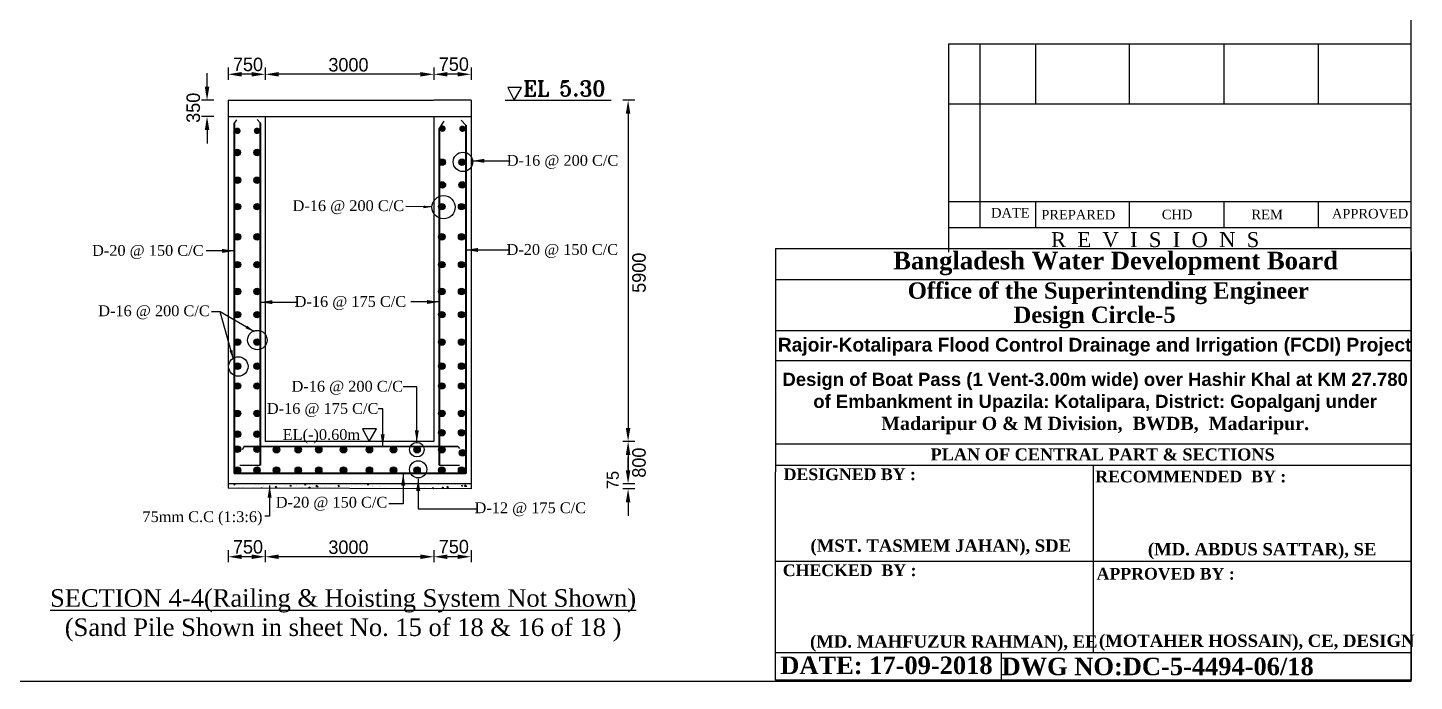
# Model space of a CAD drawing. Extents: x -1206532 to 786809, y -4288605 to 172932.
# Drawn here: x -549675 to -498317, y -4274386 to -4250156 of the extents above; entities that cross this region are included whole.
import ezdxf

# ---------------------------------------------------------------- set-up
doc = ezdxf.new("R2010")
doc.units = 0
doc.header["$LTSCALE"] = 300
doc.header["$MEASUREMENT"] = 0
doc.layers.get('0').update_dxf_attribs({"linetype": 'CONTINUOUS'})
doc.layers.get('DEFPOINTS').update_dxf_attribs({"linetype": 'CONTINUOUS'})
for name, color, linetype, lineweight in [('Left Bank Profile', 7, 'CONTINUOUS', 25), ('Other line', 7, 'CONTINUOUS', 15), ('Text 20', 7, 'CONTINUOUS', 15)]:
    doc.layers.add(name, color=color, linetype=linetype, lineweight=lineweight)
doc.layers.add('LINE', color=7, linetype='CONTINUOUS')
doc.styles.add('Arial-200', font='ARIAL_0.TTF')
doc.styles.add('BIG', font='ROMANT.SHX')
doc.dimstyles.new('3', dxfattribs={"dimtxt": 225, "dimasz": 350, "dimexe": 100, "dimexo": 25, "dimgap": 9, "dimtad": 0, "dimdec": 0, "dimzin": 0, "dimdsep": 46, "dimtxsty": 'Standard', "dimcen": 0, "dimclrd": 5, "dimclre": 6, "dimclrt": 1, "dimadec": 0, "dimazin": 0, "dimtfac": 1, "dimtdec": 0, "dimtofl": 0, "dimtmove": 2, "dimatfit": 3, "dimfxl": 1, "dimtolj": 1, "dimtzin": 0, "dimarcsym": 0})
doc.dimstyles.new('ISO-25', dxfattribs={"dimtxt": 2.5, "dimasz": 2.5, "dimexe": 1.25, "dimexo": 0.625, "dimtad": 1, "dimtxsty": 'Standard', "dimcen": 2.5, "dimadec": 0, "dimazin": 0, "dimtfac": 1, "dimtmove": 0, "dimatfit": 3, "dimfxl": 1, "dimarcsym": 0})

# ---------------------------------------------------------------- blocks, each defined once
blk = doc.blocks.new('*D675')
at = {"layer": 'DEFPOINTS', "color": 0, "lineweight": 30}
for p in [(-534631, -4269226), (-540881, -4269434), (-540881, -4269769)]:
    blk.add_point(p, dxfattribs=at)
at = {"layer": 'LINE', "color": 7, "lineweight": -2}
for p, q in [((-540881, -4269519), (-540881, -4269969)), ((-535131, -4269769), (-540381, -4269769)), ((-534631, -4269519), (-534631, -4269969))]:
    blk.add_line(p, q, dxfattribs=at)
at = {"layer": 'LINE', "color": 7, "lineweight": 30}
for points in [[(-540381, -4269686), (-540381, -4269852), (-540881, -4269769)], [(-535131, -4269686), (-535131, -4269852), (-534631, -4269769)]]:
    blk.add_solid(points, dxfattribs=at)
at = {"layer": 'LINE', "color": 7, "lineweight": 30, "insert": (-537796, -4269419), "char_height": 500, "attachment_point": 5}
blk.add_mtext('\\A1;3000', dxfattribs=at)
blk = doc.blocks.new('*D676')
at = {"layer": 'DEFPOINTS', "color": 0, "lineweight": 30}
for p in [(-534631, -4269226), (-533256, -4269336), (-534631, -4269769)]:
    blk.add_point(p, dxfattribs=at)
at = {"layer": 'LINE', "color": 7, "lineweight": -2}
for p, q in [((-534631, -4269519), (-534631, -4269969)), ((-533756, -4269769), (-534131, -4269769)), ((-533256, -4269519), (-533256, -4269969))]:
    blk.add_line(p, q, dxfattribs=at)
at = {"layer": 'LINE', "color": 7, "lineweight": 30}
for points in [[(-534131, -4269686), (-534131, -4269852), (-534631, -4269769)], [(-533756, -4269686), (-533756, -4269852), (-533256, -4269769)]]:
    blk.add_solid(points, dxfattribs=at)
at = {"layer": 'LINE', "color": 7, "lineweight": 30, "insert": (-533892, -4269397), "char_height": 500, "attachment_point": 5}
blk.add_mtext('\\A1;750', dxfattribs=at)
blk = doc.blocks.new('*D677')
at = {"layer": 'DEFPOINTS', "color": 0, "lineweight": 30}
for p in [(-542256, -4269434), (-542256, -4269769), (-540881, -4269434)]:
    blk.add_point(p, dxfattribs=at)
at = {"layer": 'LINE', "color": 7, "lineweight": -2}
for p, q in [((-542256, -4269519), (-542256, -4269969)), ((-541381, -4269769), (-541756, -4269769)), ((-540881, -4269519), (-540881, -4269969))]:
    blk.add_line(p, q, dxfattribs=at)
at = {"layer": 'LINE', "color": 7, "lineweight": 30}
for points in [[(-541756, -4269686), (-541756, -4269852), (-542256, -4269769)], [(-541381, -4269686), (-541381, -4269852), (-540881, -4269769)]]:
    blk.add_solid(points, dxfattribs=at)
at = {"layer": 'LINE', "color": 7, "lineweight": 30, "insert": (-541517, -4269406), "char_height": 500, "attachment_point": 5}
blk.add_mtext('\\A1;750', dxfattribs=at)
blk = doc.blocks.new('*D678')
at = {"layer": 'DEFPOINTS', "color": 0, "lineweight": 30}
for p in [(-527184, -4265494), (-527437, -4267066), (-527182, -4267066)]:
    blk.add_point(p, dxfattribs=at)
at = {"layer": 'LINE', "color": 7, "lineweight": -2}
for p, q in [((-527189, -4265494), (-527637, -4265494)), ((-527437, -4265994), (-527437, -4266566)), ((-527187, -4267066), (-527637, -4267066))]:
    blk.add_line(p, q, dxfattribs=at)
at = {"layer": 'LINE', "color": 7, "lineweight": 30}
for points in [[(-527521, -4265994), (-527354, -4265994), (-527437, -4265494)], [(-527521, -4266566), (-527354, -4266566), (-527437, -4267066)]]:
    blk.add_solid(points, dxfattribs=at)
at = {"layer": 'LINE', "color": 7, "lineweight": 30, "insert": (-527031, -4266281), "char_height": 500, "attachment_point": 5, "rotation": 90}
blk.add_mtext('\\A1;800', dxfattribs=at)
blk = doc.blocks.new('*D679')
at = {"layer": 'DEFPOINTS', "color": 0, "lineweight": 30}
for p in [(-527437, -4267066), (-527182, -4267066), (-527161, -4267253)]:
    blk.add_point(p, dxfattribs=at)
at = {"layer": 'LINE', "color": 7, "lineweight": -2}
for p, q in [((-527437, -4266566), (-527437, -4266066)), ((-527187, -4267066), (-527637, -4267066)), ((-527187, -4267253), (-527637, -4267253)), ((-527437, -4267753), (-527437, -4268253))]:
    blk.add_line(p, q, dxfattribs=at)
at = {"layer": 'LINE', "color": 7, "lineweight": 30}
for points in [[(-527521, -4266566), (-527354, -4266566), (-527437, -4267066)], [(-527521, -4267753), (-527354, -4267753), (-527437, -4267253)]]:
    blk.add_solid(points, dxfattribs=at)
at = {"layer": 'LINE', "color": 7, "lineweight": 30, "insert": (-528005, -4266923), "char_height": 450, "attachment_point": 5, "rotation": 90}
blk.add_mtext('\\A1;75', dxfattribs=at)
blk = doc.blocks.new('*D680')
at = {"layer": 'DEFPOINTS', "color": 0, "lineweight": 30}
for p in [(-526276, -4252844), (-527437, -4265494), (-527182, -4265494)]:
    blk.add_point(p, dxfattribs=at)
at = {"layer": 'LINE', "color": 7, "lineweight": -2}
for p, q in [((-527187, -4252844), (-527637, -4252844)), ((-527437, -4253344), (-527437, -4264994)), ((-527187, -4265494), (-527637, -4265494))]:
    blk.add_line(p, q, dxfattribs=at)
at = {"layer": 'LINE', "color": 7, "lineweight": 30}
for points in [[(-527521, -4253344), (-527354, -4253344), (-527437, -4252844)], [(-527521, -4264994), (-527354, -4264994), (-527437, -4265494)]]:
    blk.add_solid(points, dxfattribs=at)
at = {"layer": 'LINE', "color": 7, "lineweight": 30, "insert": (-527031, -4259241), "char_height": 500, "attachment_point": 5, "rotation": 90}
blk.add_mtext('\\A1;5900', dxfattribs=at)
blk = doc.blocks.new('*D681')
at = {"layer": 'DEFPOINTS', "color": 0, "lineweight": 30}
for p in [(-534631, -4251340), (-540881, -4251548), (-540881, -4251883)]:
    blk.add_point(p, dxfattribs=at)
at = {"layer": 'LINE', "color": 7, "lineweight": -2}
for p, q in [((-540881, -4251633), (-540881, -4252083)), ((-535131, -4251883), (-540381, -4251883)), ((-534631, -4251633), (-534631, -4252083))]:
    blk.add_line(p, q, dxfattribs=at)
at = {"layer": 'LINE', "color": 7, "lineweight": 30}
for points in [[(-540381, -4251800), (-540381, -4251966), (-540881, -4251883)], [(-535131, -4251800), (-535131, -4251966), (-534631, -4251883)]]:
    blk.add_solid(points, dxfattribs=at)
at = {"layer": 'LINE', "color": 7, "lineweight": 30, "insert": (-537796, -4251533), "char_height": 500, "attachment_point": 5}
blk.add_mtext('\\A1;3000', dxfattribs=at)
blk = doc.blocks.new('*D682')
at = {"layer": 'DEFPOINTS', "color": 0, "lineweight": 30}
for p in [(-534631, -4251340), (-534631, -4251883), (-533256, -4251449)]:
    blk.add_point(p, dxfattribs=at)
at = {"layer": 'LINE', "color": 7, "lineweight": -2}
for p, q in [((-534631, -4251633), (-534631, -4252083)), ((-533756, -4251883), (-534131, -4251883)), ((-533256, -4251633), (-533256, -4252083))]:
    blk.add_line(p, q, dxfattribs=at)
at = {"layer": 'LINE', "color": 7, "lineweight": 30}
for points in [[(-534131, -4251800), (-534131, -4251966), (-534631, -4251883)], [(-533756, -4251800), (-533756, -4251966), (-533256, -4251883)]]:
    blk.add_solid(points, dxfattribs=at)
at = {"layer": 'LINE', "color": 7, "lineweight": 30, "insert": (-533892, -4251510), "char_height": 500, "attachment_point": 5}
blk.add_mtext('\\A1;750', dxfattribs=at)
blk = doc.blocks.new('*D683')
at = {"layer": 'DEFPOINTS', "color": 0, "lineweight": 30}
for p in [(-542256, -4251548), (-542256, -4251883), (-540881, -4251548)]:
    blk.add_point(p, dxfattribs=at)
at = {"layer": 'LINE', "color": 7, "lineweight": -2}
for p, q in [((-542256, -4251633), (-542256, -4252083)), ((-541381, -4251883), (-541756, -4251883)), ((-540881, -4251633), (-540881, -4252083))]:
    blk.add_line(p, q, dxfattribs=at)
at = {"layer": 'LINE', "color": 7, "lineweight": 30}
for points in [[(-541756, -4251800), (-541756, -4251966), (-542256, -4251883)], [(-541381, -4251800), (-541381, -4251966), (-540881, -4251883)]]:
    blk.add_solid(points, dxfattribs=at)
at = {"layer": 'LINE', "color": 7, "lineweight": 30, "insert": (-541517, -4251520), "char_height": 500, "attachment_point": 5}
blk.add_mtext('\\A1;750', dxfattribs=at)
blk = doc.blocks.new('*D863')
at = {"layer": 'DEFPOINTS', "color": 0, "lineweight": 30}
for p in [(-543033, -4252844), (-542764, -4252844), (-542764, -4253448)]:
    blk.add_point(p, dxfattribs=at)
at = {"layer": 'LINE', "color": 7, "lineweight": -2}
for p, q in [((-543033, -4252344), (-543033, -4251844)), ((-542783, -4252844), (-543233, -4252844)), ((-542783, -4253448), (-543233, -4253448)), ((-543033, -4253948), (-543033, -4254448))]:
    blk.add_line(p, q, dxfattribs=at)
at = {"layer": 'LINE', "color": 7, "lineweight": 30}
for points in [[(-543116, -4252344), (-542949, -4252344), (-543033, -4252844)], [(-543116, -4253948), (-542949, -4253948), (-543033, -4253448)]]:
    blk.add_solid(points, dxfattribs=at)
at = {"layer": 'LINE', "color": 7, "lineweight": 30, "insert": (-543541, -4253125), "char_height": 500, "attachment_point": 5, "rotation": 90}
blk.add_mtext('\\A1;350', dxfattribs=at)

msp = doc.modelspace()

# ---------------------------------------------------------------- hatches: boundary and pattern name
at = {"layer": 'LINE', "lineweight": 30}
for points in [[(-542027.193, -4253979.449, -1), (-541787.405, -4253979.449, -1)], [(-541302.519, -4253979.449, -1), (-541062.73, -4253979.449, -1)], [(-534432.506, -4253897.252, -1), (-534192.718, -4253897.252, -1)], [(-533693.148, -4253901.27, -1), (-533453.359, -4253901.27, -1)], [(-542032.215, -4254782, -1), (-541792.426, -4254782, -1)], [(-541300.894, -4254782, -1), (-541061.106, -4254782, -1)], [(-534441.247, -4255143.423, -1), (-534201.459, -4255143.423, -1)], [(-533709.926, -4255143.423, -1), (-533470.138, -4255143.423, -1)], [(-542027.193, -4255810.778, -1), (-541787.405, -4255810.778, -1)], [(-541302.519, -4255810.778, -1), (-541062.73, -4255810.778, -1)], [(-534437.215, -4255986, -1), (-534197.426, -4255986, -1)], [(-533705.894, -4255986, -1), (-533466.106, -4255986, -1)], [(-542027.193, -4256790.027, -1), (-541787.405, -4256790.027, -1)], [(-541302.519, -4256790.027, -1), (-541062.73, -4256790.027, -1)], [(-534456.631, -4256790.027, -1), (-534216.842, -4256790.027, -1)], [(-533725.31, -4256790.027, -1), (-533485.521, -4256790.027, -1)], [(-542027.193, -4257908.443, -1), (-541787.405, -4257908.443, -1)], [(-541302.519, -4257908.443, -1), (-541062.73, -4257908.443, -1)], [(-534456.631, -4257908.443, -1), (-534216.842, -4257908.443, -1)], [(-533725.31, -4257908.443, -1), (-533485.521, -4257908.443, -1)], [(-542027.193, -4258940.141, -1), (-541787.405, -4258940.141, -1)], [(-541302.519, -4258940.141, -1), (-541062.73, -4258940.141, -1)], [(-534456.631, -4258940.141, -1), (-534216.842, -4258940.141, -1)], [(-533725.31, -4258940.141, -1), (-533485.521, -4258940.141, -1)], [(-542027.193, -4259936.638, -1), (-541787.405, -4259936.638, -1)], [(-541302.519, -4259936.638, -1), (-541062.73, -4259936.638, -1)], [(-534456.631, -4259936.638, -1), (-534216.842, -4259936.638, -1)], [(-533725.31, -4259936.638, -1), (-533485.521, -4259936.638, -1)], [(-542027.193, -4260793.83, -1), (-541787.405, -4260793.83, -1)], [(-541302.519, -4260793.83, -1), (-541062.73, -4260793.83, -1)], [(-534456.631, -4260793.83, -1), (-534216.842, -4260793.83, -1)], [(-533725.31, -4260793.83, -1), (-533485.521, -4260793.83, -1)], [(-542027.193, -4261809.432, -1), (-541787.405, -4261809.432, -1)], [(-541302.519, -4261809.432, -1), (-541062.73, -4261809.432, -1)], [(-534456.631, -4261809.432, -1), (-534216.842, -4261809.432, -1)], [(-533725.31, -4261809.432, -1), (-533485.521, -4261809.432, -1)], [(-542027.193, -4262703.8, -1), (-541787.405, -4262703.8, -1)], [(-541302.519, -4262703.8, -1), (-541062.73, -4262703.8, -1)], [(-534456.631, -4262703.8, -1), (-534216.842, -4262703.8, -1)], [(-533725.31, -4262703.8, -1), (-533485.521, -4262703.8, -1)], [(-542027.193, -4263438.805, -1), (-541787.405, -4263438.805, -1)], [(-541302.519, -4263438.805, -1), (-541062.73, -4263438.805, -1)], [(-534456.631, -4263438.805, -1), (-534216.842, -4263438.805, -1)], [(-533725.31, -4263438.805, -1), (-533485.521, -4263438.805, -1)], [(-542027.193, -4264454.406, -1), (-541787.405, -4264454.406, -1)], [(-541302.519, -4264454.406, -1), (-541062.73, -4264454.406, -1)], [(-534456.631, -4264454.406, -1), (-534216.842, -4264454.406, -1)], [(-533725.31, -4264454.406, -1), (-533485.521, -4264454.406, -1)], [(-542027.193, -4265223.793, -1), (-541787.405, -4265223.793, -1)], [(-541302.519, -4265223.793, -1), (-541062.73, -4265223.793, -1)], [(-534456.631, -4265171.248, -1), (-534216.842, -4265171.248, -1)], [(-533725.31, -4265171.248, -1), (-533485.521, -4265171.248, -1)], [(-542027.193, -4265779.259, -1), (-541787.405, -4265779.259, -1)], [(-541302.519, -4265779.259, -1), (-541062.73, -4265779.259, -1)], [(-540578.858, -4265800.508, -1), (-540339.07, -4265800.508, -1)], [(-539774.642, -4265800.508, -1), (-539534.853, -4265800.508, -1)], [(-539015.106, -4265800.508, -1), (-538775.317, -4265800.508, -1)], [(-538099.194, -4265800.508, -1), (-537859.405, -4265800.508, -1)], [(-537138.6, -4265800.508, -1), (-536898.811, -4265800.508, -1)], [(-536245.037, -4265800.508, -1), (-536005.248, -4265800.508, -1)], [(-535372.792, -4265800.508, -1), (-535133.004, -4265800.508, -1)], [(-534456.631, -4265800.508, -1), (-534216.842, -4265800.508, -1)], [(-533693.693, -4265918.425, -1), (-533453.904, -4265918.425, -1)], [(-542027.193, -4266556.912, -1), (-541787.405, -4266556.912, -1)], [(-541302.519, -4266556.912, -1), (-541062.73, -4266556.912, -1)], [(-540578.858, -4266559.479, -1), (-540339.07, -4266559.479, -1)], [(-539774.642, -4266559.479, -1), (-539534.853, -4266559.479, -1)], [(-539015.106, -4266559.479, -1), (-538775.317, -4266559.479, -1)], [(-538099.194, -4266559.479, -1), (-537859.405, -4266559.479, -1)], [(-537138.6, -4266559.479, -1), (-536898.811, -4266559.479, -1)], [(-536245.037, -4266559.479, -1), (-536005.248, -4266559.479, -1)], [(-535372.792, -4266559.479, -1), (-535133.004, -4266559.479, -1)], [(-534456.631, -4266559.479, -1), (-534216.842, -4266559.479, -1)], [(-533725.31, -4266559.479, -1), (-533485.521, -4266559.479, -1)]]:
    msp.add_hatch(color=256, dxfattribs=at).paths.add_polyline_path(points)

# ---------------------------------------------------------------- linework, layer by layer
at = {"linetype": 'ByBlock', "lineweight": 30}
for points in [[(-531657.212, -4252843.887), (-531387.212, -4252373.887), (-531897.212, -4252373.887), (-531657.212, -4252843.887)], [(-537029.119, -4265493.887), (-536759.119, -4265023.887), (-537269.119, -4265023.887), (-537029.119, -4265493.887)]]:
    msp.add_lwpolyline(points, dxfattribs=at)
for centre, radius in [((-533554.645, -4255130.954), 359.933), ((-534273.119, -4256811.57), 429.352), ((-541169.205, -4261735.309), 359.933), ((-541875.385, -4262716.451), 359.933), ((-535262.027, -4265798.519), 270)]:
    msp.add_circle(centre, radius, dxfattribs=at)
at = {"layer": 'Left Bank Profile'}
msp.add_lwpolyline([(-545848.945, -4274386.323), (-498437.505, -4274386.323)], dxfattribs=at)
at = {"layer": 'LINE', "lineweight": 25}
for p, q in [((-515569.126, -4250753.293), (-498437.505, -4250753.293)), ((-515569.126, -4250753.293), (-515569.126, -4258482.909)), ((-514414.966, -4250753.293), (-514414.966, -4257564.828)), ((-514414.966, -4250753.293), (-514414.966, -4257564.828)), ((-514414.966, -4250753.293), (-514414.966, -4257564.828)), ((-514414.966, -4250753.293), (-514414.966, -4257564.828)), ((-512341.483, -4250789.966), (-512341.483, -4252980.762)), ((-508863.565, -4252980.762), (-508863.565, -4250753.093)), ((-505359.377, -4252980.762), (-505359.377, -4250753.093)), ((-501869.154, -4252980.762), (-501869.154, -4250784.301)), ((-501754.766, -4250753.293), (-498437.505, -4250753.293)), ((-515569.126, -4252980.762), (-498610.856, -4252980.762)), ((-514362.083, -4252980.762), (-498437.505, -4252980.762)), ((-515569.126, -4256596.364), (-498610.856, -4256596.364)), ((-514362.083, -4256596.364), (-498437.505, -4256596.364)), ((-514362.083, -4256596.364), (-498610.856, -4256596.364)), ((-514362.083, -4256596.364), (-498610.856, -4256596.364)), ((-512341.483, -4256596.364), (-512341.483, -4257564.828)), ((-508863.565, -4257567.089), (-508863.565, -4256596.364)), ((-505359.377, -4257567.089), (-505359.377, -4256596.364)), ((-501869.154, -4257561.755), (-501869.154, -4256596.364)), ((-515569.126, -4257564.828), (-498610.856, -4257564.828)), ((-514362.083, -4257564.828), (-498437.505, -4257564.828)), ((-514362.083, -4257564.828), (-498610.856, -4257564.828)), ((-514362.083, -4257564.828), (-498610.856, -4257564.828)), ((-521976.636, -4258342.346), (-498437.505, -4258342.346)), ((-521976.636, -4258342.346), (-521976.636, -4266620.408)), ((-498437.505, -4258482.909), (-498437.505, -4274350.023)), ((-521976.636, -4259485.304), (-498437.505, -4259485.304)), ((-521976.636, -4261381.128), (-498437.505, -4261381.128)), ((-521976.636, -4261381.128), (-498437.505, -4261381.128)), ((-521976.636, -4261381.128), (-498437.505, -4261381.128)), ((-521976.636, -4261381.128), (-498437.505, -4261381.128)), ((-521976.636, -4262499.728), (-498437.505, -4262499.728)), ((-521976.636, -4262499.728), (-498437.505, -4262499.728)), ((-521976.636, -4262499.728), (-498437.505, -4262499.728)), ((-521976.636, -4262499.728), (-498437.505, -4262499.728)), ((-521976.636, -4265576.993), (-498437.505, -4265576.993)), ((-521976.636, -4266374.405), (-498437.505, -4266374.405)), ((-521976.636, -4274350.023), (-521976.636, -4266620.408)), ((-510207.07, -4266374.405), (-510207.07, -4273319.775)), ((-521976.636, -4269930.401), (-498437.505, -4269930.401)), ((-521976.636, -4273319.775), (-498437.505, -4273319.775)), ((-517297.526, -4273319.775), (-498437.505, -4273319.775)), ((-517297.526, -4273319.775), (-498437.505, -4273319.775)), ((-517297.526, -4273319.775), (-498437.505, -4273319.775)), ((-513622.121, -4273319.775), (-513622.121, -4274358.977)), ((-498437.505, -4274350.023), (-521976.636, -4274350.023)), ((-503226.909, -4274350.023), (-501657.329, -4274350.023))]:
    msp.add_line(p, q, dxfattribs=at)
at = {"layer": 'LINE', "lineweight": 30}
for p, q in [((-542256.247, -4252843.887), (-542256.247, -4265493.887)), ((-542256.247, -4252843.887), (-540881.247, -4252843.887)), ((-533256.247, -4252843.887), (-534631.247, -4252843.887)), ((-533256.247, -4252843.887), (-533256.247, -4267253.387)), ((-531988.27, -4252843.887), (-528061.17, -4252843.887)), ((-540881.247, -4253448.289), (-540881.247, -4265493.887)), ((-534631.247, -4253448.289), (-534631.247, -4265493.887)), ((-534631.247, -4265493.887), (-540881.247, -4265493.887)), ((-533256.247, -4267065.887), (-542256.247, -4267065.887)), ((-533256.247, -4267253.387), (-542256.247, -4267228.789))]:
    msp.add_line(p, q, dxfattribs=at)
at = {"layer": 'LINE', "color": 0, "lineweight": 30}
for p, q in [((-542026.529, -4253711.686), (-541934.616, -4253571.289)), ((-541059.527, -4253680.727), (-541178.338, -4253558.064)), ((-534441.247, -4253904.709), (-534255.28, -4253620.645)), ((-533446.247, -4253763.044), (-533623.479, -4253580.066))]:
    msp.add_line(p, q, dxfattribs=at)
at = {"layer": 'LINE', "lineweight": 40}
for p, q in [((-542026.529, -4253711.686), (-542026.529, -4266678.887)), ((-541059.527, -4253680.727), (-541059.527, -4266374.557)), ((-534441.247, -4253904.709), (-534441.247, -4266374.557)), ((-533446.247, -4253763.044), (-533446.247, -4266678.887)), ((-533748.978, -4265683.887), (-541665.478, -4265697.539)), ((-533446.247, -4266678.887), (-542026.529, -4266678.887))]:
    msp.add_line(p, q, dxfattribs=at)
at = {"layer": 'LINE'}
msp.add_lwpolyline([(-581042.407, -4274386.323), (-498437.505, -4274386.323), (-498437.505, -4215972.857), (-581042.407, -4215972.857)], close=True, dxfattribs=at)
at = {"layer": 'LINE', "lineweight": 30}
for centre, radius in [((-541912.321, -4254782), 119.894), ((-541181, -4254782), 119.894), ((-534321.353, -4255143.423), 119.894), ((-533590.032, -4255143.423), 119.894), ((-541907.299, -4255810.778), 119.894), ((-541182.625, -4255810.778), 119.894), ((-534317.321, -4255986), 119.894), ((-533586, -4255986), 119.894), ((-541907.299, -4256790.027), 119.894), ((-541182.625, -4256790.027), 119.894), ((-534336.736, -4256790.027), 119.894), ((-533605.415, -4256790.027), 119.894), ((-541907.299, -4257908.443), 119.894), ((-541182.625, -4257908.443), 119.894), ((-534336.736, -4257908.443), 119.894), ((-533605.415, -4257908.443), 119.894), ((-541907.299, -4258940.141), 119.894), ((-541182.625, -4258940.141), 119.894), ((-534336.736, -4258940.141), 119.894), ((-533605.415, -4258940.141), 119.894), ((-541907.299, -4259936.638), 119.894), ((-541182.625, -4259936.638), 119.894), ((-534336.736, -4259936.638), 119.894), ((-533605.415, -4259936.638), 119.894), ((-541907.299, -4260793.83), 119.894), ((-541182.625, -4260793.83), 119.894), ((-534336.736, -4260793.83), 119.894), ((-533605.415, -4260793.83), 119.894), ((-541907.299, -4261809.432), 119.894), ((-541182.625, -4261809.432), 119.894), ((-534336.736, -4261809.432), 119.894), ((-533605.415, -4261809.432), 119.894), ((-541907.299, -4262703.8), 119.894), ((-541182.625, -4262703.8), 119.894), ((-534336.736, -4262703.8), 119.894), ((-533605.415, -4262703.8), 119.894), ((-541907.299, -4263438.805), 119.894), ((-541182.625, -4263438.805), 119.894), ((-534336.736, -4263438.805), 119.894), ((-533605.415, -4263438.805), 119.894), ((-541907.299, -4264454.406), 119.894), ((-541182.625, -4264454.406), 119.894), ((-534336.736, -4264454.406), 119.894), ((-533605.415, -4264454.406), 119.894), ((-541907.299, -4265223.793), 119.894), ((-541182.625, -4265223.793), 119.894), ((-534336.736, -4265171.248), 119.894), ((-533605.415, -4265171.248), 119.894), ((-541907.299, -4265779.259), 119.894), ((-541182.625, -4265779.259), 119.894), ((-540458.964, -4265800.508), 119.894), ((-539654.747, -4265800.508), 119.894), ((-538895.212, -4265800.508), 119.894), ((-537979.299, -4265800.508), 119.894), ((-537018.706, -4265800.508), 119.894), ((-536125.142, -4265800.508), 119.894), ((-535252.898, -4265800.508), 119.894), ((-534336.736, -4265800.508), 119.894), ((-535212.885, -4266529.02), 316.84), ((-533573.799, -4265918.425), 119.894), ((-541907.299, -4266556.912), 119.894), ((-541182.625, -4266556.912), 119.894), ((-540458.964, -4266559.479), 119.894), ((-539654.747, -4266559.479), 119.894), ((-538895.212, -4266559.479), 119.894), ((-537979.299, -4266559.479), 119.894), ((-537018.706, -4266559.479), 119.894), ((-536125.142, -4266559.479), 119.894), ((-535252.898, -4266559.479), 119.894), ((-534336.736, -4266559.479), 119.894), ((-533605.415, -4266559.479), 119.894)]:
    msp.add_circle(centre, radius, dxfattribs=at)
at = {"layer": 'Other line', "color": 0, "lineweight": 30}
for p, q in [((-542256.247, -4252843.887), (-534631.247, -4252843.887)), ((-542256.247, -4253448.289), (-533256.247, -4253448.289)), ((-542256.247, -4265493.887), (-542256.247, -4267228.789)), ((-541665.478, -4265697.539), (-541737.488, -4265806.587)), ((-533748.978, -4265683.887), (-533679.997, -4265756.992)), ((-541816.626, -4266374.557), (-541059.527, -4266374.557)), ((-534441.247, -4266374.557), (-533684.148, -4266374.557)), ((-542455.901, -4267206.516), (-542455.901, -4267206.516)), ((-542455.901, -4267206.516), (-542455.901, -4267206.516)), ((-542313.611, -4267131.16), (-542313.611, -4267131.16)), ((-542313.611, -4267131.16), (-542313.611, -4267131.16)), ((-542260.716, -4267187.009), (-542260.716, -4267187.009)), ((-542260.716, -4267187.009), (-542260.716, -4267187.009)), ((-542125.526, -4267218.601), (-542125.526, -4267218.601)), ((-541986.221, -4267090.64), (-542038.735, -4267070.482)), ((-542021.246, -4267115.327), (-542036.453, -4267070.005)), ((-541986.22, -4267090.639), (-542023.527, -4267115.803)), ((-541876.222, -4267206.239), (-541876.222, -4267206.239)), ((-541725.159, -4267201.685), (-541725.159, -4267201.685)), ((-541324.793, -4267184.769), (-541324.793, -4267184.769)), ((-541234.073, -4267097.539), (-541234.073, -4267097.539)), ((-541116.389, -4267094.393), (-541116.389, -4267094.393)), ((-541022.823, -4267232.16), (-541017.684, -4267204.297)), ((-540996.922, -4267232.231), (-541019.956, -4267204.781)), ((-540950.024, -4267134.934), (-540950.024, -4267134.934)), ((-540924.426, -4267167.853), (-540924.426, -4267167.853)), ((-540762.27, -4267159.653), (-540762.27, -4267159.653)), ((-540726.848, -4267150.625), (-540726.848, -4267150.625)), ((-540524.059, -4267150.937), (-540524.059, -4267150.937)), ((-540445.853, -4267200.807), (-540490.682, -4267204.729)), ((-540488.411, -4267204.245), (-540479.739, -4267157.233)), ((-540445.854, -4267200.807), (-540482.011, -4267157.717)), ((-540348.019, -4267198.639), (-540348.019, -4267198.639)), ((-540288.607, -4267222.012), (-540288.607, -4267222.012)), ((-540123.692, -4267134.021), (-540123.692, -4267134.021)), ((-539907.908, -4267153.742), (-539952.737, -4267157.664)), ((-539950.465, -4267157.18), (-539941.794, -4267110.168)), ((-539907.909, -4267153.742), (-539944.066, -4267110.652)), ((-539881.461, -4267217.848), (-539881.461, -4267217.848)), ((-539774.764, -4267235.571), (-539774.749, -4267235.437)), ((-539723.325, -4267117.104), (-539723.325, -4267117.104)), ((-539720.239, -4267134.135), (-539720.239, -4267134.135)), ((-539481.094, -4267200.932), (-539481.094, -4267200.932)), ((-539369.963, -4267106.678), (-539414.791, -4267110.6)), ((-539412.52, -4267110.116), (-539404.362, -4267065.887)), ((-539369.964, -4267106.678), (-539404.191, -4267065.887)), ((-539322.958, -4267100.188), (-539322.958, -4267100.188)), ((-539282.849, -4267209.214), (-539282.849, -4267209.214)), ((-539256.393, -4267088.072), (-539256.393, -4267088.072)), ((-539200.36, -4267212.407), (-539252.874, -4267192.249)), ((-539235.401, -4267237.045), (-539250.592, -4267191.77)), ((-539200.359, -4267212.406), (-539236.883, -4267237.041)), ((-539203.691, -4267106.023), (-539203.691, -4267106.023)), ((-539080.727, -4267184.016), (-539080.727, -4267184.016)), ((-539068.639, -4267112.79), (-539068.639, -4267112.79)), ((-538918.217, -4267172.951), (-538984.919, -4267183.296)), ((-538982.604, -4267182.525), (-538974.318, -4267111.297)), ((-538918.216, -4267172.951), (-538976.633, -4267112.068)), ((-538922.592, -4267083.272), (-538922.592, -4267083.272)), ((-538818.613, -4267158.831), (-538818.613, -4267158.831)), ((-538680.361, -4267167.1), (-538680.361, -4267167.1)), ((-538594.976, -4267175.149), (-538594.976, -4267175.149)), ((-538522.225, -4267066.356), (-538522.225, -4267066.356)), ((-538429.073, -4267215.063), (-538429.073, -4267215.063)), ((-538310.927, -4267212.545), (-538310.927, -4267212.545)), ((-538279.994, -4267150.184), (-538279.994, -4267150.184)), ((-538122.513, -4267152.341), (-538175.027, -4267132.183)), ((-538157.538, -4267177.025), (-538172.745, -4267131.703)), ((-538122.512, -4267152.34), (-538159.819, -4267177.504)), ((-538123.172, -4267237.263), (-538123.172, -4267237.263)), ((-538121.638, -4267096.904), (-538121.638, -4267096.904)), ((-537879.627, -4267133.267), (-537879.627, -4267133.267)), ((-537684.248, -4267171.983), (-537684.248, -4267171.983)), ((-537674.286, -4267066.215), (-537674.286, -4267066.215)), ((-537479.26, -4267116.351), (-537479.26, -4267116.351)), ((-537375.008, -4267065.927), (-537375.008, -4267065.927)), ((-537284.745, -4267122.447), (-537284.745, -4267122.447)), ((-537044.666, -4267092.275), (-537097.18, -4267072.117)), ((-537079.691, -4267116.958), (-537094.898, -4267071.636)), ((-537044.665, -4267092.274), (-537081.972, -4267117.438)), ((-537078.893, -4267099.435), (-537078.893, -4267099.435)), ((-537067.147, -4267082.387), (-537067.147, -4267082.387)), ((-536905.916, -4267170.461), (-536905.916, -4267170.461)), ((-536901.345, -4267128.286), (-536901.345, -4267128.286)), ((-536678.527, -4267082.519), (-536678.527, -4267082.519)), ((-536629.758, -4267157.465), (-536629.758, -4267157.465)), ((-536617.296, -4267165.682), (-536617.296, -4267165.682)), ((-536520.838, -4267223.269), (-536520.838, -4267223.269)), ((-536429.541, -4267190.4), (-536429.541, -4267190.4)), ((-536192.368, -4267232.544), (-536192.368, -4267232.544)), ((-535761.588, -4267077.844), (-535761.588, -4267077.844)), ((-535376.51, -4267130.652), (-535376.51, -4267130.652)), ((-535207.714, -4267081.424), (-535207.714, -4267081.424)), ((-534986.97, -4267186.885), (-534986.97, -4267186.885)), ((-534923.665, -4267118.819), (-534923.665, -4267118.819)), ((-534735.91, -4267143.538), (-534735.91, -4267143.538)), ((-534674.862, -4267249.51), (-534666.406, -4267203.667)), ((-534632.521, -4267247.246), (-534668.678, -4267204.156)), ((-534632.52, -4267247.246), (-534658.903, -4267249.554)), ((-534608.14, -4267234.899), (-534608.14, -4267234.899)), ((-534473.775, -4267085.361), (-534473.775, -4267085.361)), ((-534258.805, -4267214.042), (-534311.319, -4267193.884)), ((-534293.83, -4267238.723), (-534309.037, -4267193.401)), ((-534258.804, -4267214.041), (-534296.111, -4267239.205)), ((-534274.59, -4267250.604), (-534271.168, -4267221.187)), ((-534245.924, -4267250.682), (-534273.482, -4267221.961)), ((-534262.247, -4267205.897), (-534262.247, -4267205.897)), ((-534094.575, -4267200.181), (-534139.404, -4267204.103)), ((-534137.132, -4267203.615), (-534128.461, -4267156.603)), ((-534094.576, -4267200.181), (-534130.733, -4267157.091)), ((-534036.385, -4267160.44), (-534036.385, -4267160.44)), ((-533978.198, -4267243.292), (-533978.198, -4267243.292)), ((-533842.642, -4267094.268), (-533842.642, -4267094.268)), ((-533556.63, -4267153.117), (-533601.458, -4267157.039)), ((-533599.187, -4267156.55), (-533590.515, -4267109.538)), ((-533598.996, -4267235.519), (-533598.996, -4267235.519)), ((-533556.631, -4267153.117), (-533592.788, -4267110.027)), ((-533568.609, -4267244.594), (-533568.609, -4267244.594)), ((-533414.635, -4267158.704), (-533481.338, -4267169.049)), ((-533479.023, -4267168.275), (-533470.737, -4267097.047)), ((-533414.635, -4267158.704), (-533473.052, -4267097.822)), ((-533463.813, -4267142.282), (-533463.813, -4267142.282))]:
    msp.add_line(p, q, dxfattribs=at)

# ---------------------------------------------------------------- texts
at = {"linetype": 'ByBlock', "lineweight": 30, "char_height": 400, "attachment_point": 3}
for s, insert, width in [('{\\fTimes New Roman|b0|i0|c0|p18;D-16 @ 200 C/C}', (-527800.238, -4254874.061), 4181.1469), ('{\\fTimes New Roman|b0|i0|c0|p18;D-16 @ 200 C/C}', (-535733.125, -4256553.886), 4181.1469), ('{\\fTimes New Roman|b0|i0|c0|p18;D-20 @ 150 C/C}', (-543160.853, -4258213.205), 4181.1469), ('{\\fTimes New Roman|b0|i0|c0|p18;D-20 @ 150 C/C}', (-527808.165, -4258177.599), 4181.1469), ('{\\fTimes New Roman|b0|i0|c0|p18;D-16 @ 175 C/C}', (-535656.814, -4260106.526), 4181.1469), ('{\\fTimes New Roman|b0|i0|c0|p18;D-16 @ 200 C/C}', (-542933.069, -4260451.041), 4181.1469), ('{\\fTimes New Roman|b0|i0|c0|p18;D-16 @ 200 C/C}', (-535772.107, -4263248.842), 4181.1469), ('{\\fTimes New Roman|b0|i0|c0|p18;D-16 @ 175 C/C}', (-536686.038, -4264071.119), 4181.1469), ('{\\fTimes New Roman|b0|i0|c0|p18;EL(-)0.60m}', (-537362.753, -4265039.181), 4181.1469), ('{\\fTimes New Roman|b0|i0|c0|p18;D-20 @ 150 C/C}', (-536357.061, -4267548.42), 4181.1469), ('{\\fTimes New Roman|b0|i0|c0|p18;D-12 @ 175 C/C}', (-528993.637, -4267753.551), 4181.1469), ('{\\fTimes New Roman|b0|i0|c0|p18;75mm C.C (1:3:6)}', (-540980.332, -4268083.529), 4523.64507)]:
    msp.add_mtext(s, dxfattribs=dict(at, insert=insert, width=width))
at = {"layer": 'LINE', "lineweight": 25, "attachment_point": 1}
for s, insert, char_height in [('{\\fTimes New Roman|b0|i0|c0|p18;DATE }', (-513991.736, -4256840.997), 354.37762), ('{\\fTimes New Roman|b0|i0|c0|p18;PREPARED\\fTimes New Roman|b1|i0|c0|p18; }', (-512131.878, -4256910.633), 354.37762), ('{\\fTimes New Roman|b0|i0|c0|p18;CHD}', (-507667.871, -4256903.182), 354.37762), ('{\\fTimes New Roman|b0|i0|c0|p18; REM }', (-504479.905, -4256903.182), 354.37762), ('{\\fTimes New Roman|b0|i0|c0|p18;APPROVED}', (-501367.127, -4256872.721), 354.37762), ('{\\fTimes New Roman|b0|i0|c0|p18;R  E  V  I  S  I  O  N  S}', (-511771.248, -4257735.553), 553.71504), ('{\\fTimes New Roman|b1|i0|c0|p18;DESIGNED BY :}', (-521676.305, -4266493.189), 435.6), ('{\\fTimes New Roman|b1|i0|c0|p18;RECOMMENDED  BY :}', (-510133.769, -4266577.171), 435.6), ('{\\fTimes New Roman|b1|i0|c0|p18;\\C0;(MST. TASMEM JAHAN), SDE}', (-520681.269, -4269127.806), 457.38), ('{\\fTimes New Roman|b1|i0|c0|p18;\\C0;(MD. ABDUS SATTAR), SE}', (-508182.961, -4269259.92), 457.38), ('{\\fTimes New Roman|b1|i0|c0|p18;CHECKED  BY :}', (-521708.671, -4270051.66), 435.6), ('{\\fTimes New Roman|b1|i0|c0|p18;APPROVED BY :}', (-510083.905, -4270181.542), 435.6), ('{\\fTimes New Roman|b1|i0|c0|p18;\\C0;(MD. MAHFUZUR RAHMAN), EE}', (-520698.263, -4272681.523), 457.38), ('{\\fTimes New Roman|b1|i0|c0|p18;\\C0;(MOTAHER HOSSAIN), CE, DESIGN}', (-509996.49, -4272652.467), 457.38), ('{\\fTimes New Roman|b1|i0|c0|p18;DATE: 17-09-2018}', (-521799.44, -4273470.231), 648.46853), ('{\\fTimes New Roman|b1|i0|c0|p18; DWG NO:DC-5-4494-06/18}', (-513847.646, -4273511.156), 648.46853)]:
    msp.add_mtext(s, dxfattribs=dict(at, insert=insert, char_height=char_height))
at = {"layer": 'LINE', "lineweight": 25, "attachment_point": 8}
for s, insert, char_height, width in [('{\\fTimes New Roman|b1|i0|c0|p18;Bangladesh Water Development Board}', (-509381.092, -4259335.587), 653.4, 25398.24156), ('{\\fTimes New Roman|b1|i0|c0|p18;Office of the Superintending Engineer}', (-509648.834, -4260406.802), 604.47632, 24174.41195), ('{\\fTimes New Roman|b1|i0|c0|p18;Design Circle-5}', (-510157.547, -4261303.931), 604.47632, 24174.41195), ('{\\fArial|b1|i0|c0|p34;Rajoir-Kotalipara Flood Control Drainage and Irrigation (FCDI) Project}', (-510156.293, -4262317.986), 508.2, 23584.79215), ('\\pt0.005615;{\\fArial|b1|i0|c0|p34;Design of Boat Pass (1 Vent-3.00m wide) over Hashir Khal at KM 27.780 of Embankment in Upazila: Kotalipara, District: Gopalganj under \\P\\ptz;\\fTimes New Roman|b1|i0|c0|p18;Madaripur O & M Division,  BWDB,  Madaripur.}', (-510137.733, -4265229.814), 490, 23715.67789), ('{\\fTimes New Roman|b1|i0|c0|p18;PLAN OF CENTRAL PART & SECTIONS}', (-509861.017, -4266206.072), 447.4254, 21233.60467)]:
    msp.add_mtext(s, dxfattribs=dict(at, insert=insert, char_height=char_height, width=width))
at = {"layer": 'LINE', "lineweight": 30, "insert": (-538607.255, -4270972.79), "char_height": 650, "width": 23417.44191, "attachment_point": 2, "style": 'Arial-200'}
msp.add_mtext('{\\fTimes New Roman|b1|i0|c0|p18;     \\fTimes New Roman|b0|i0|c0|p18;\\LSECTION 4-4(Railing & Hoisting System Not Shown)\\l     \\P     (Sand Pile Shown in sheet No. 15 of 18 & 16 of 18 )}', dxfattribs=at)
at = {"layer": 'Text 20', "lineweight": 30, "style": 'BIG'}
msp.add_text('EL 5.30', height=562.5, dxfattribs=at).set_placement((-531319.031, -4252691.08))

# ---------------------------------------------------------------- dimensions: what is measured, and where the dimension line sits
at = {"layer": 'LINE', "lineweight": 30}
for base, p1, p2, angle, text, override, picture, middle in [((-542256.247, -4251882.851), (-540881.247, -4251547.945), (-542256.247, -4251547.945), 180, '750', {"dimtxt": 500, "dimasz": 500, "dimexe": 200, "dimexo": 5, "dimdle": 250, "dimclrd": 7, "dimclre": 7, "dimclrt": 7, "dimfxl": 250, "dimfxlon": 1}, '*D683', (-541517.055, -4251519.624)), ((-540881.247, -4251882.851), (-534631.247, -4251339.865), (-540881.247, -4251547.945), 180, '3000', {"dimtxt": 500, "dimasz": 500, "dimexe": 200, "dimexo": 5, "dimdle": 250, "dimclrd": 7, "dimclre": 7, "dimclrt": 7, "dimfxl": 250, "dimfxlon": 1}, '*D681', (-537795.977, -4251532.794)), ((-534631.247, -4251882.851), (-533256.247, -4251449.498), (-534631.247, -4251339.865), 180, '750', {"dimtxt": 500, "dimasz": 500, "dimexe": 200, "dimexo": 5, "dimdle": 250, "dimclrd": 7, "dimclre": 7, "dimclrt": 7, "dimfxl": 250, "dimfxlon": 1}, '*D682', (-533892.055, -4251510.317)), ((-543032.663, -4252843.887), (-542763.832, -4253448.289), (-542763.832, -4252843.887), 270, '350', {"dimtxt": 500, "dimasz": 500, "dimexe": 200, "dimexo": 5, "dimdle": 250, "dimclrd": 7, "dimclre": 7, "dimclrt": 7, "dimfxl": 250, "dimfxlon": 1}, '*D863', (-543541, -4253125.27)), ((-527437.418, -4265493.887), (-526276.444, -4252843.887), (-527181.535, -4265493.887), 90, '5900', {"dimtxt": 500, "dimasz": 500, "dimexe": 200, "dimexo": 5, "dimdle": 250, "dimclrd": 7, "dimclre": 7, "dimclrt": 7, "dimfxl": 250, "dimfxlon": 1}, '*D680', (-527031.269, -4259240.882)), ((-527437.418, -4267065.887), (-527184.039, -4265493.887), (-527181.535, -4267065.887), 90, '800', {"dimtxt": 500, "dimasz": 500, "dimexe": 200, "dimexo": 5, "dimdle": 250, "dimclrd": 7, "dimclre": 7, "dimclrt": 7, "dimfxl": 250, "dimfxlon": 1}, '*D678', (-527031.269, -4266281.138)), ((-527437.418, -4267065.887), (-527161.092, -4267253.387), (-527181.535, -4267065.887), 90, '75', {"dimtxt": 450, "dimasz": 500, "dimexe": 200, "dimexo": 5, "dimdle": 250, "dimclrd": 7, "dimclre": 7, "dimclrt": 7, "dimfxl": 250, "dimfxlon": 1}, '*D679', (-528005.036, -4266923.302)), ((-542256.247, -4269769.035), (-540881.247, -4269434.128), (-542256.247, -4269434.128), 180, '750', {"dimtxt": 500, "dimasz": 500, "dimexe": 200, "dimexo": 5, "dimdle": 250, "dimclrd": 7, "dimclre": 7, "dimclrt": 7, "dimfxl": 250, "dimfxlon": 1}, '*D677', (-541517.055, -4269405.807)), ((-540881.247, -4269769.035), (-534631.247, -4269226.049), (-540881.247, -4269434.128), 180, '3000', {"dimtxt": 500, "dimasz": 500, "dimexe": 200, "dimexo": 5, "dimdle": 250, "dimclrd": 7, "dimclre": 7, "dimclrt": 7, "dimfxl": 250, "dimfxlon": 1}, '*D675', (-537795.977, -4269418.978)), ((-534631.247, -4269769.035), (-533256.247, -4269335.682), (-534631.247, -4269226.049), 180, '750', {"dimtxt": 500, "dimasz": 500, "dimexe": 200, "dimexo": 5, "dimdle": 250, "dimclrd": 7, "dimclre": 7, "dimclrt": 7, "dimfxl": 250, "dimfxlon": 1}, '*D676', (-533892.055, -4269396.501))]:
    dim = msp.add_linear_dim(base=base, p1=p1, p2=p2, angle=angle, text=text, dimstyle='3', override=override, dxfattribs=at)
    dim.commit()
    dim.dimension.update_dxf_attribs({"geometry": picture, "text_midpoint": middle, "dimtype": 160})

# ---------------------------------------------------------------- leaders
at = {"linetype": 'ByBlock', "lineweight": 30}
for points, override in [([(-533206.251, -4255091.298), (-531811.368, -4255091.298)], {"dimtxt": 500, "dimasz": 450, "dimclrd": 7, "dimclre": 7, "dimclrt": 7}), ([(-534715.787, -4256801.903), (-535669.193, -4256789.506)], {"dimtxt": 500, "dimasz": 300, "dimclrd": 7, "dimclre": 7, "dimclrt": 7}), ([(-542026.529, -4258430.673), (-543070.402, -4258430.673)], {"dimtxt": 500, "dimasz": 450, "dimclrd": 7, "dimclre": 7, "dimclrt": 7}), ([(-533446.247, -4258394.836), (-531843.634, -4258394.836)], {"dimtxt": 500, "dimasz": 450, "dimclrd": 7, "dimclre": 7, "dimclrt": 7}), ([(-541059.527, -4260330.594), (-539673.201, -4260330.594)], {"dimtxt": 500, "dimasz": 450, "dimclrd": 7, "dimclre": 7, "dimclrt": 7}), ([(-534441.247, -4260323.763), (-535485.121, -4260323.763)], {"dimtxt": 500, "dimasz": 450, "dimclrd": 7, "dimclre": 7, "dimclrt": 7}), ([(-535263.352, -4265528.842), (-535263.352, -4263468.842), (-535772.107, -4263468.842)], {"dimtxt": 500, "dimasz": 450, "dimclrd": 7, "dimclre": 7, "dimclrt": 7}), ([(-536527.66, -4265683.887), (-536527.66, -4264291.119), (-536695.445, -4264291.119)], {"dimtxt": 500, "dimasz": 450, "dimclrd": 7, "dimclre": 7, "dimclrt": 7}), ([(-535767.966, -4266678.887), (-535767.966, -4267804.812), (-536302.351, -4267804.812)], {"dimtxt": 500, "dimasz": 450, "dimclrd": 7, "dimclre": 7, "dimclrt": 7}), ([(-540715.88, -4267133.397), (-540715.88, -4268270.605), (-540895.88, -4268270.605)], {"dimtxt": 500, "dimasz": 450, "dimclrd": 7, "dimclre": 7, "dimclrt": 7}), ([(-535212.885, -4266875.887), (-535212.885, -4267995.104), (-533045.92, -4267995.104)], {"dimtxt": 500, "dimasz": 450, "dimclrd": 7, "dimclre": 7, "dimclrt": 7})]:
    msp.add_leader(points, dimstyle='ISO-25', override=override, dxfattribs=at)
at = {"layer": 'Other line', "color": 0, "lineweight": 30}
for points in [[(-541278.522, -4261427.058), (-542543.782, -4260686.661), (-542869.137, -4260686.661)], [(-542055.759, -4262456.383), (-542543.782, -4260686.661)]]:
    msp.add_leader(points, dimstyle='3', override={"dimgap": 9, "dimtad": 0, "dimclrd": 256, "dimclre": 0, "dimclrt": 0, "dimfxl": 700, "dimfxlon": 1}, dxfattribs=at)

doc.saveas('drawing.dxf')
